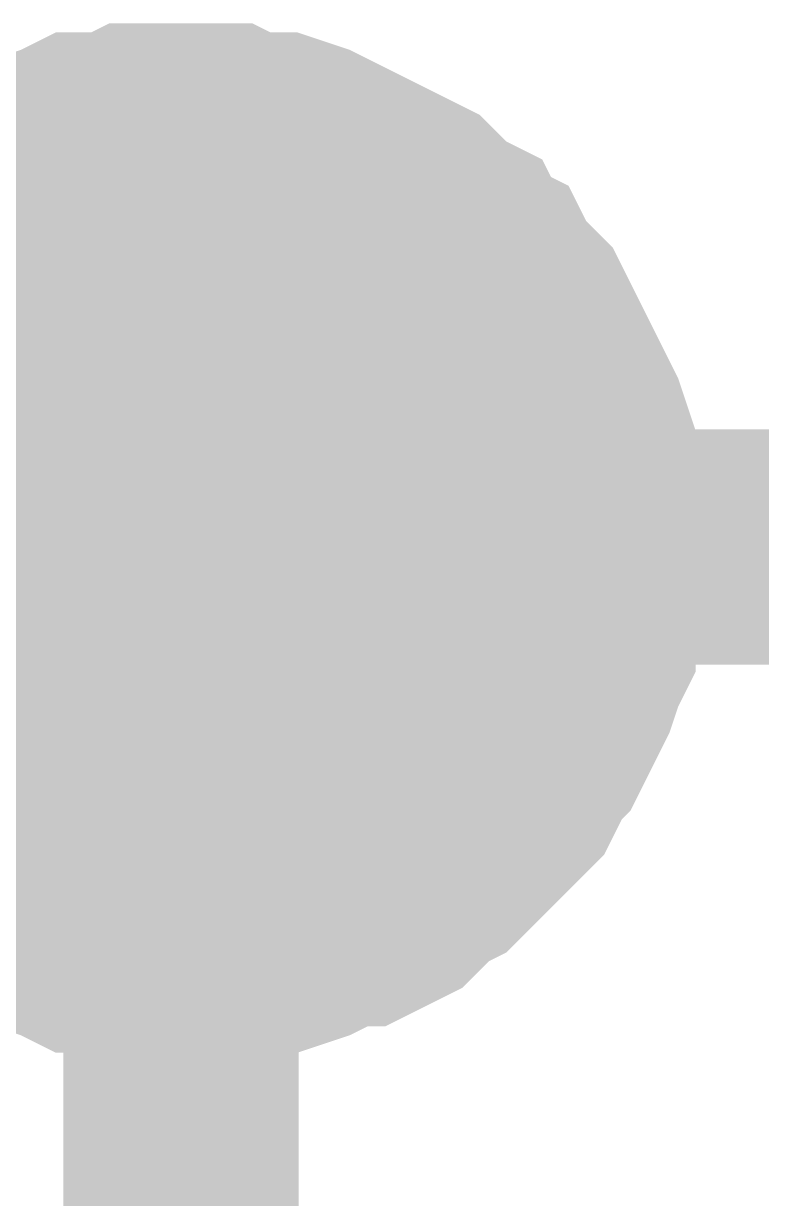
# Model space of a CAD drawing. Header units: inches. Extents: x 0 to 22.3, y 0 to 15.7.
# Drawn here: x 12.3922 to 12.4292, y 13.9665 to 14.0254 of the extents above; entities that cross this region are included whole.
import ezdxf

# ---------------------------------------------------------------- set-up
doc = ezdxf.new("R2010")
doc.units = ezdxf.units.IN
doc.header["$MEASUREMENT"] = 0
doc.layers.add('Sheet', color=255, linetype='Continuous')

msp = doc.modelspace()

# ---------------------------------------------------------------- linework, layer by layer
at = {"layer": 'Sheet'}
for points in [[(12.385942, 14.013311, 0.0118, 0.0118, 0), (12.386826, 14.014195, 0.0118, 0.0118, 0), (12.387268, 14.014637, 0.0118, 0.0118, 0), (12.388152, 14.015521, 0.0118, 0.0118, 0), (12.389036, 14.015963, 0.0118, 0.0118, 0), (12.38992, 14.016405, 0.0118, 0.0118, 0), (12.390362, 14.016847, 0.0118, 0.0118, 0), (12.391246, 14.017289, 0.0118, 0.0118, 0), (12.392131, 14.017731, 0.0118, 0.0118, 0), (12.393015, 14.018173, 0.0118, 0.0118, 0), (12.394341, 14.018615, 0.0118, 0.0118, 0), (12.395225, 14.019057, 0.0118, 0.0118, 0), (12.396109, 14.019057, 0.0118, 0.0118, 0), (12.396993, 14.019057, 0.0118, 0.0118, 0), (12.397877, 14.019499, 0.0118, 0.0118, 0), (12.399203, 14.019499, 0.0118, 0.0118, 0), (12.400087, 14.019499, 0.0118, 0.0118, 0)], [(12.385942, 14.013311, 0.0118, 0.0118, 0), (12.386826, 14.014195, 0.0118, 0.0118, 0), (12.387268, 14.014637, 0.0118, 0.0118, 0), (12.388152, 14.015521, 0.0118, 0.0118, 0), (12.389036, 14.015963, 0.0118, 0.0118, 0), (12.38992, 14.016405, 0.0118, 0.0118, 0), (12.390362, 14.016847, 0.0118, 0.0118, 0), (12.391246, 14.017289, 0.0118, 0.0118, 0), (12.392131, 14.017731, 0.0118, 0.0118, 0), (12.393015, 14.018173, 0.0118, 0.0118, 0), (12.394341, 14.018615, 0.0118, 0.0118, 0), (12.395225, 14.019057, 0.0118, 0.0118, 0), (12.396109, 14.019057, 0.0118, 0.0118, 0), (12.396993, 14.019057, 0.0118, 0.0118, 0), (12.397877, 14.019499, 0.0118, 0.0118, 0), (12.399203, 14.019499, 0.0118, 0.0118, 0), (12.400087, 14.019499, 0.0118, 0.0118, 0)], [(12.385942, 14.013311, 0.0118, 0.0118, 0), (12.386826, 14.014195, 0.0118, 0.0118, 0), (12.387268, 14.014637, 0.0118, 0.0118, 0), (12.388152, 14.015521, 0.0118, 0.0118, 0), (12.389036, 14.015963, 0.0118, 0.0118, 0), (12.38992, 14.016405, 0.0118, 0.0118, 0), (12.390362, 14.016847, 0.0118, 0.0118, 0), (12.391246, 14.017289, 0.0118, 0.0118, 0), (12.392131, 14.017731, 0.0118, 0.0118, 0), (12.393015, 14.018173, 0.0118, 0.0118, 0), (12.394341, 14.018615, 0.0118, 0.0118, 0), (12.395225, 14.019057, 0.0118, 0.0118, 0), (12.396109, 14.019057, 0.0118, 0.0118, 0), (12.396993, 14.019057, 0.0118, 0.0118, 0), (12.397877, 14.019499, 0.0118, 0.0118, 0), (12.399203, 14.019499, 0.0118, 0.0118, 0), (12.400087, 14.019499, 0.0118, 0.0118, 0)], [(12.385942, 14.013311, 0.0118, 0.0118, 0), (12.386826, 14.014195, 0.0118, 0.0118, 0), (12.387268, 14.014637, 0.0118, 0.0118, 0), (12.388152, 14.015521, 0.0118, 0.0118, 0), (12.389036, 14.015963, 0.0118, 0.0118, 0), (12.38992, 14.016405, 0.0118, 0.0118, 0), (12.390362, 14.016847, 0.0118, 0.0118, 0), (12.391246, 14.017289, 0.0118, 0.0118, 0), (12.392131, 14.017731, 0.0118, 0.0118, 0), (12.393015, 14.018173, 0.0118, 0.0118, 0), (12.394341, 14.018615, 0.0118, 0.0118, 0), (12.395225, 14.019057, 0.0118, 0.0118, 0), (12.396109, 14.019057, 0.0118, 0.0118, 0), (12.396993, 14.019057, 0.0118, 0.0118, 0), (12.397877, 14.019499, 0.0118, 0.0118, 0), (12.399203, 14.019499, 0.0118, 0.0118, 0), (12.400087, 14.019499, 0.0118, 0.0118, 0)], [(12.400087, 14.019499, 0.0118, 0.0118, 0), (12.400087, 14.019499, 0.0118, 0.0118, 0)], [(12.400087, 14.019499, 0.0118, 0.0118, 0), (12.400971, 14.019499, 0.0118, 0.0118, 0), (12.402297, 14.019499, 0.0118, 0.0118, 0), (12.403181, 14.019057, 0.0118, 0.0118, 0), (12.404066, 14.019057, 0.0118, 0.0118, 0), (12.40495, 14.019057, 0.0118, 0.0118, 0), (12.406276, 14.018615, 0.0118, 0.0118, 0), (12.40716, 14.018173, 0.0118, 0.0118, 0), (12.408044, 14.017731, 0.0118, 0.0118, 0), (12.408928, 14.017289, 0.0118, 0.0118, 0), (12.409812, 14.016847, 0.0118, 0.0118, 0), (12.410696, 14.016405, 0.0118, 0.0118, 0), (12.41158, 14.015963, 0.0118, 0.0118, 0), (12.412022, 14.015521, 0.0118, 0.0118, 0), (12.412906, 14.014637, 0.0118, 0.0118, 0), (12.41379, 14.014195, 0.0118, 0.0118, 0), (12.414232, 14.013311, 0.0118, 0.0118, 0), (12.415117, 14.012869, 0.0118, 0.0118, 0), (12.415559, 14.011985, 0.0118, 0.0118, 0), (12.416443, 14.011101, 0.0118, 0.0118, 0), (12.416885, 14.010659, 0.0118, 0.0118, 0), (12.417327, 14.009775, 0.0118, 0.0118, 0), (12.417769, 14.008891, 0.0118, 0.0118, 0), (12.418211, 14.008007, 0.0118, 0.0118, 0), (12.418653, 14.007123, 0.0118, 0.0118, 0), (12.419095, 14.006239, 0.0118, 0.0118, 0), (12.419537, 14.005355, 0.0118, 0.0118, 0), (12.419979, 14.004029, 0.0118, 0.0118, 0), (12.419979, 14.003145, 0.0118, 0.0118, 0), (12.419979, 14.002261, 0.0118, 0.0118, 0), (12.420421, 14.001377, 0.0118, 0.0118, 0), (12.420421, 14.000051, 0.0118, 0.0118, 0), (12.420421, 13.999167, 0.0118, 0.0118, 0)], [(12.400087, 14.019499, 0.0118, 0.0118, 0), (12.400087, 14.019499, 0.0118, 0.0118, 0)], [(12.400087, 14.019499, 0.0118, 0.0118, 0), (12.400971, 14.019499, 0.0118, 0.0118, 0), (12.402297, 14.019499, 0.0118, 0.0118, 0), (12.403181, 14.019057, 0.0118, 0.0118, 0), (12.404066, 14.019057, 0.0118, 0.0118, 0), (12.40495, 14.019057, 0.0118, 0.0118, 0), (12.406276, 14.018615, 0.0118, 0.0118, 0), (12.40716, 14.018173, 0.0118, 0.0118, 0), (12.408044, 14.017731, 0.0118, 0.0118, 0), (12.408928, 14.017289, 0.0118, 0.0118, 0), (12.409812, 14.016847, 0.0118, 0.0118, 0), (12.410696, 14.016405, 0.0118, 0.0118, 0), (12.41158, 14.015963, 0.0118, 0.0118, 0), (12.412022, 14.015521, 0.0118, 0.0118, 0), (12.412906, 14.014637, 0.0118, 0.0118, 0), (12.41379, 14.014195, 0.0118, 0.0118, 0), (12.414232, 14.013311, 0.0118, 0.0118, 0), (12.415117, 14.012869, 0.0118, 0.0118, 0), (12.415559, 14.011985, 0.0118, 0.0118, 0), (12.416443, 14.011101, 0.0118, 0.0118, 0), (12.416885, 14.010659, 0.0118, 0.0118, 0), (12.417327, 14.009775, 0.0118, 0.0118, 0), (12.417769, 14.008891, 0.0118, 0.0118, 0), (12.418211, 14.008007, 0.0118, 0.0118, 0), (12.418653, 14.007123, 0.0118, 0.0118, 0), (12.419095, 14.006239, 0.0118, 0.0118, 0), (12.419537, 14.005355, 0.0118, 0.0118, 0), (12.419979, 14.004029, 0.0118, 0.0118, 0), (12.419979, 14.003145, 0.0118, 0.0118, 0), (12.419979, 14.002261, 0.0118, 0.0118, 0), (12.420421, 14.001377, 0.0118, 0.0118, 0), (12.420421, 14.000051, 0.0118, 0.0118, 0), (12.420421, 13.999167, 0.0118, 0.0118, 0)], [(12.400087, 14.019499, 0.0118, 0.0118, 0), (12.400087, 14.019499, 0.0118, 0.0118, 0)], [(12.400087, 14.019499, 0.0118, 0.0118, 0), (12.400971, 14.019499, 0.0118, 0.0118, 0), (12.402297, 14.019499, 0.0118, 0.0118, 0), (12.403181, 14.019057, 0.0118, 0.0118, 0), (12.404066, 14.019057, 0.0118, 0.0118, 0), (12.40495, 14.019057, 0.0118, 0.0118, 0), (12.406276, 14.018615, 0.0118, 0.0118, 0), (12.40716, 14.018173, 0.0118, 0.0118, 0), (12.408044, 14.017731, 0.0118, 0.0118, 0), (12.408928, 14.017289, 0.0118, 0.0118, 0), (12.409812, 14.016847, 0.0118, 0.0118, 0), (12.410696, 14.016405, 0.0118, 0.0118, 0), (12.41158, 14.015963, 0.0118, 0.0118, 0), (12.412022, 14.015521, 0.0118, 0.0118, 0), (12.412906, 14.014637, 0.0118, 0.0118, 0), (12.41379, 14.014195, 0.0118, 0.0118, 0), (12.414232, 14.013311, 0.0118, 0.0118, 0), (12.415117, 14.012869, 0.0118, 0.0118, 0), (12.415559, 14.011985, 0.0118, 0.0118, 0), (12.416443, 14.011101, 0.0118, 0.0118, 0), (12.416885, 14.010659, 0.0118, 0.0118, 0), (12.417327, 14.009775, 0.0118, 0.0118, 0), (12.417769, 14.008891, 0.0118, 0.0118, 0), (12.418211, 14.008007, 0.0118, 0.0118, 0), (12.418653, 14.007123, 0.0118, 0.0118, 0), (12.419095, 14.006239, 0.0118, 0.0118, 0), (12.419537, 14.005355, 0.0118, 0.0118, 0), (12.419979, 14.004029, 0.0118, 0.0118, 0), (12.419979, 14.003145, 0.0118, 0.0118, 0), (12.419979, 14.002261, 0.0118, 0.0118, 0), (12.420421, 14.001377, 0.0118, 0.0118, 0), (12.420421, 14.000051, 0.0118, 0.0118, 0), (12.420421, 13.999167, 0.0118, 0.0118, 0)], [(12.400087, 14.019499, 0.0118, 0.0118, 0), (12.400087, 14.019499, 0.0118, 0.0118, 0)], [(12.400087, 14.019499, 0.0118, 0.0118, 0), (12.400971, 14.019499, 0.0118, 0.0118, 0), (12.402297, 14.019499, 0.0118, 0.0118, 0), (12.403181, 14.019057, 0.0118, 0.0118, 0), (12.404066, 14.019057, 0.0118, 0.0118, 0), (12.40495, 14.019057, 0.0118, 0.0118, 0), (12.406276, 14.018615, 0.0118, 0.0118, 0), (12.40716, 14.018173, 0.0118, 0.0118, 0), (12.408044, 14.017731, 0.0118, 0.0118, 0), (12.408928, 14.017289, 0.0118, 0.0118, 0), (12.409812, 14.016847, 0.0118, 0.0118, 0), (12.410696, 14.016405, 0.0118, 0.0118, 0), (12.41158, 14.015963, 0.0118, 0.0118, 0), (12.412022, 14.015521, 0.0118, 0.0118, 0), (12.412906, 14.014637, 0.0118, 0.0118, 0), (12.41379, 14.014195, 0.0118, 0.0118, 0), (12.414232, 14.013311, 0.0118, 0.0118, 0), (12.415117, 14.012869, 0.0118, 0.0118, 0), (12.415559, 14.011985, 0.0118, 0.0118, 0), (12.416443, 14.011101, 0.0118, 0.0118, 0), (12.416885, 14.010659, 0.0118, 0.0118, 0), (12.417327, 14.009775, 0.0118, 0.0118, 0), (12.417769, 14.008891, 0.0118, 0.0118, 0), (12.418211, 14.008007, 0.0118, 0.0118, 0), (12.418653, 14.007123, 0.0118, 0.0118, 0), (12.419095, 14.006239, 0.0118, 0.0118, 0), (12.419537, 14.005355, 0.0118, 0.0118, 0), (12.419979, 14.004029, 0.0118, 0.0118, 0), (12.419979, 14.003145, 0.0118, 0.0118, 0), (12.419979, 14.002261, 0.0118, 0.0118, 0), (12.420421, 14.001377, 0.0118, 0.0118, 0), (12.420421, 14.000051, 0.0118, 0.0118, 0), (12.420421, 13.999167, 0.0118, 0.0118, 0)], [(12.38992, 14.016405, 0.0039, 0.0039, 0), (12.390362, 14.016847, 0.0039, 0.0039, 0), (12.391246, 14.017289, 0.0039, 0.0039, 0), (12.392131, 14.017731, 0.0039, 0.0039, 0), (12.393015, 14.018173, 0.0039, 0.0039, 0), (12.394341, 14.018615, 0.0039, 0.0039, 0), (12.395225, 14.019057, 0.0039, 0.0039, 0), (12.396109, 14.019057, 0.0039, 0.0039, 0), (12.396993, 14.019057, 0.0039, 0.0039, 0), (12.397877, 14.019499, 0.0039, 0.0039, 0), (12.399203, 14.019499, 0.0039, 0.0039, 0), (12.400087, 14.019499, 0.0039, 0.0039, 0)], [(12.38992, 14.016405, 0.0039, 0.0039, 0), (12.390362, 14.016847, 0.0039, 0.0039, 0), (12.391246, 14.017289, 0.0039, 0.0039, 0), (12.392131, 14.017731, 0.0039, 0.0039, 0), (12.393015, 14.018173, 0.0039, 0.0039, 0), (12.394341, 14.018615, 0.0039, 0.0039, 0), (12.395225, 14.019057, 0.0039, 0.0039, 0), (12.396109, 14.019057, 0.0039, 0.0039, 0), (12.396993, 14.019057, 0.0039, 0.0039, 0), (12.397877, 14.019499, 0.0039, 0.0039, 0), (12.399203, 14.019499, 0.0039, 0.0039, 0), (12.400087, 14.019499, 0.0039, 0.0039, 0)], [(12.38992, 14.016405, 0.0039, 0.0039, 0), (12.390362, 14.016847, 0.0039, 0.0039, 0), (12.391246, 14.017289, 0.0039, 0.0039, 0), (12.392131, 14.017731, 0.0039, 0.0039, 0), (12.393015, 14.018173, 0.0039, 0.0039, 0), (12.394341, 14.018615, 0.0039, 0.0039, 0), (12.395225, 14.019057, 0.0039, 0.0039, 0), (12.396109, 14.019057, 0.0039, 0.0039, 0), (12.396993, 14.019057, 0.0039, 0.0039, 0), (12.397877, 14.019499, 0.0039, 0.0039, 0), (12.399203, 14.019499, 0.0039, 0.0039, 0), (12.400087, 14.019499, 0.0039, 0.0039, 0)], [(12.38992, 14.016405, 0.0039, 0.0039, 0), (12.390362, 14.016847, 0.0039, 0.0039, 0), (12.391246, 14.017289, 0.0039, 0.0039, 0), (12.392131, 14.017731, 0.0039, 0.0039, 0), (12.393015, 14.018173, 0.0039, 0.0039, 0), (12.394341, 14.018615, 0.0039, 0.0039, 0), (12.395225, 14.019057, 0.0039, 0.0039, 0), (12.396109, 14.019057, 0.0039, 0.0039, 0), (12.396993, 14.019057, 0.0039, 0.0039, 0), (12.397877, 14.019499, 0.0039, 0.0039, 0), (12.399203, 14.019499, 0.0039, 0.0039, 0), (12.400087, 14.019499, 0.0039, 0.0039, 0)], [(12.400087, 14.019499, 0.0039, 0.0039, 0), (12.400087, 14.019499, 0.0039, 0.0039, 0)], [(12.400087, 14.019499, 0.0039, 0.0039, 0), (12.400971, 14.019499, 0.0039, 0.0039, 0), (12.402297, 14.019499, 0.0039, 0.0039, 0), (12.403181, 14.019057, 0.0039, 0.0039, 0), (12.404066, 14.019057, 0.0039, 0.0039, 0), (12.40495, 14.019057, 0.0039, 0.0039, 0), (12.406276, 14.018615, 0.0039, 0.0039, 0), (12.40716, 14.018173, 0.0039, 0.0039, 0), (12.408044, 14.017731, 0.0039, 0.0039, 0), (12.408928, 14.017289, 0.0039, 0.0039, 0), (12.409812, 14.016847, 0.0039, 0.0039, 0), (12.410696, 14.016405, 0.0039, 0.0039, 0), (12.41158, 14.015963, 0.0039, 0.0039, 0), (12.412022, 14.015521, 0.0039, 0.0039, 0), (12.412906, 14.014637, 0.0039, 0.0039, 0), (12.41379, 14.014195, 0.0039, 0.0039, 0), (12.414232, 14.013311, 0.0039, 0.0039, 0), (12.415117, 14.012869, 0.0039, 0.0039, 0), (12.415559, 14.011985, 0.0039, 0.0039, 0), (12.416443, 14.011101, 0.0039, 0.0039, 0), (12.416885, 14.010659, 0.0039, 0.0039, 0), (12.417327, 14.009775, 0.0039, 0.0039, 0), (12.417769, 14.008891, 0.0039, 0.0039, 0), (12.418211, 14.008007, 0.0039, 0.0039, 0), (12.418653, 14.007123, 0.0039, 0.0039, 0), (12.419095, 14.006239, 0.0039, 0.0039, 0), (12.419537, 14.005355, 0.0039, 0.0039, 0), (12.419979, 14.004029, 0.0039, 0.0039, 0), (12.419979, 14.003145, 0.0039, 0.0039, 0), (12.419979, 14.002261, 0.0039, 0.0039, 0), (12.420421, 14.001377, 0.0039, 0.0039, 0), (12.420421, 14.000051, 0.0039, 0.0039, 0), (12.420421, 13.999167, 0.0039, 0.0039, 0)], [(12.400087, 14.019499, 0.0039, 0.0039, 0), (12.400087, 14.019499, 0.0039, 0.0039, 0)], [(12.400087, 14.019499, 0.0039, 0.0039, 0), (12.400971, 14.019499, 0.0039, 0.0039, 0), (12.402297, 14.019499, 0.0039, 0.0039, 0), (12.403181, 14.019057, 0.0039, 0.0039, 0), (12.404066, 14.019057, 0.0039, 0.0039, 0), (12.40495, 14.019057, 0.0039, 0.0039, 0), (12.406276, 14.018615, 0.0039, 0.0039, 0), (12.40716, 14.018173, 0.0039, 0.0039, 0), (12.408044, 14.017731, 0.0039, 0.0039, 0), (12.408928, 14.017289, 0.0039, 0.0039, 0), (12.409812, 14.016847, 0.0039, 0.0039, 0), (12.410696, 14.016405, 0.0039, 0.0039, 0), (12.41158, 14.015963, 0.0039, 0.0039, 0), (12.412022, 14.015521, 0.0039, 0.0039, 0), (12.412906, 14.014637, 0.0039, 0.0039, 0), (12.41379, 14.014195, 0.0039, 0.0039, 0), (12.414232, 14.013311, 0.0039, 0.0039, 0), (12.415117, 14.012869, 0.0039, 0.0039, 0), (12.415559, 14.011985, 0.0039, 0.0039, 0), (12.416443, 14.011101, 0.0039, 0.0039, 0), (12.416885, 14.010659, 0.0039, 0.0039, 0), (12.417327, 14.009775, 0.0039, 0.0039, 0), (12.417769, 14.008891, 0.0039, 0.0039, 0), (12.418211, 14.008007, 0.0039, 0.0039, 0), (12.418653, 14.007123, 0.0039, 0.0039, 0), (12.419095, 14.006239, 0.0039, 0.0039, 0), (12.419537, 14.005355, 0.0039, 0.0039, 0), (12.419979, 14.004029, 0.0039, 0.0039, 0), (12.419979, 14.003145, 0.0039, 0.0039, 0), (12.419979, 14.002261, 0.0039, 0.0039, 0), (12.420421, 14.001377, 0.0039, 0.0039, 0), (12.420421, 14.000051, 0.0039, 0.0039, 0), (12.420421, 13.999167, 0.0039, 0.0039, 0)], [(12.400087, 14.019499, 0.0039, 0.0039, 0), (12.400087, 14.019499, 0.0039, 0.0039, 0)], [(12.400087, 14.019499, 0.0039, 0.0039, 0), (12.400971, 14.019499, 0.0039, 0.0039, 0), (12.402297, 14.019499, 0.0039, 0.0039, 0), (12.403181, 14.019057, 0.0039, 0.0039, 0), (12.404066, 14.019057, 0.0039, 0.0039, 0), (12.40495, 14.019057, 0.0039, 0.0039, 0), (12.406276, 14.018615, 0.0039, 0.0039, 0), (12.40716, 14.018173, 0.0039, 0.0039, 0), (12.408044, 14.017731, 0.0039, 0.0039, 0), (12.408928, 14.017289, 0.0039, 0.0039, 0), (12.409812, 14.016847, 0.0039, 0.0039, 0), (12.410696, 14.016405, 0.0039, 0.0039, 0), (12.41158, 14.015963, 0.0039, 0.0039, 0), (12.412022, 14.015521, 0.0039, 0.0039, 0), (12.412906, 14.014637, 0.0039, 0.0039, 0), (12.41379, 14.014195, 0.0039, 0.0039, 0), (12.414232, 14.013311, 0.0039, 0.0039, 0), (12.415117, 14.012869, 0.0039, 0.0039, 0), (12.415559, 14.011985, 0.0039, 0.0039, 0), (12.416443, 14.011101, 0.0039, 0.0039, 0), (12.416885, 14.010659, 0.0039, 0.0039, 0), (12.417327, 14.009775, 0.0039, 0.0039, 0), (12.417769, 14.008891, 0.0039, 0.0039, 0), (12.418211, 14.008007, 0.0039, 0.0039, 0), (12.418653, 14.007123, 0.0039, 0.0039, 0), (12.419095, 14.006239, 0.0039, 0.0039, 0), (12.419537, 14.005355, 0.0039, 0.0039, 0), (12.419979, 14.004029, 0.0039, 0.0039, 0), (12.419979, 14.003145, 0.0039, 0.0039, 0), (12.419979, 14.002261, 0.0039, 0.0039, 0), (12.420421, 14.001377, 0.0039, 0.0039, 0), (12.420421, 14.000051, 0.0039, 0.0039, 0), (12.420421, 13.999167, 0.0039, 0.0039, 0)], [(12.400087, 14.019499, 0.0039, 0.0039, 0), (12.400087, 14.019499, 0.0039, 0.0039, 0)], [(12.400087, 14.019499, 0.0039, 0.0039, 0), (12.400971, 14.019499, 0.0039, 0.0039, 0), (12.402297, 14.019499, 0.0039, 0.0039, 0), (12.403181, 14.019057, 0.0039, 0.0039, 0), (12.404066, 14.019057, 0.0039, 0.0039, 0), (12.40495, 14.019057, 0.0039, 0.0039, 0), (12.406276, 14.018615, 0.0039, 0.0039, 0), (12.40716, 14.018173, 0.0039, 0.0039, 0), (12.408044, 14.017731, 0.0039, 0.0039, 0), (12.408928, 14.017289, 0.0039, 0.0039, 0), (12.409812, 14.016847, 0.0039, 0.0039, 0), (12.410696, 14.016405, 0.0039, 0.0039, 0), (12.41158, 14.015963, 0.0039, 0.0039, 0), (12.412022, 14.015521, 0.0039, 0.0039, 0), (12.412906, 14.014637, 0.0039, 0.0039, 0), (12.41379, 14.014195, 0.0039, 0.0039, 0), (12.414232, 14.013311, 0.0039, 0.0039, 0), (12.415117, 14.012869, 0.0039, 0.0039, 0), (12.415559, 14.011985, 0.0039, 0.0039, 0), (12.416443, 14.011101, 0.0039, 0.0039, 0), (12.416885, 14.010659, 0.0039, 0.0039, 0), (12.417327, 14.009775, 0.0039, 0.0039, 0), (12.417769, 14.008891, 0.0039, 0.0039, 0), (12.418211, 14.008007, 0.0039, 0.0039, 0), (12.418653, 14.007123, 0.0039, 0.0039, 0), (12.419095, 14.006239, 0.0039, 0.0039, 0), (12.419537, 14.005355, 0.0039, 0.0039, 0), (12.419979, 14.004029, 0.0039, 0.0039, 0), (12.419979, 14.003145, 0.0039, 0.0039, 0), (12.419979, 14.002261, 0.0039, 0.0039, 0), (12.420421, 14.001377, 0.0039, 0.0039, 0), (12.420421, 14.000051, 0.0039, 0.0039, 0), (12.420421, 13.999167, 0.0039, 0.0039, 0)], [(12.300186, 13.999167, 0.0118, 0.0118, 0), (12.400087, 13.999167, 0.0118, 0.0118, 0), (12.900034, 13.999167, 0.0118, 0.0118, 0), (13.900369, 13.999167, 0.0118, 0.0118, 0)], [(12.400087, 13.899274, 0.0118, 0.0118, 0), (12.400087, 13.999167, 0.0118, 0.0118, 0)], [(12.420421, 13.999167, 0.0118, 0.0118, 0), (12.420421, 13.998283, 0.0118, 0.0118, 0), (12.420421, 13.996957, 0.0118, 0.0118, 0), (12.419979, 13.996073, 0.0118, 0.0118, 0), (12.419979, 13.995189, 0.0118, 0.0118, 0), (12.419979, 13.994305, 0.0118, 0.0118, 0), (12.419537, 13.993421, 0.0118, 0.0118, 0), (12.419095, 13.992095, 0.0118, 0.0118, 0), (12.418653, 13.991211, 0.0118, 0.0118, 0), (12.418211, 13.990327, 0.0118, 0.0118, 0), (12.417769, 13.989443, 0.0118, 0.0118, 0), (12.417327, 13.989001, 0.0118, 0.0118, 0), (12.416885, 13.988117, 0.0118, 0.0118, 0), (12.416443, 13.987233, 0.0118, 0.0118, 0), (12.415559, 13.986349, 0.0118, 0.0118, 0), (12.415117, 13.985907, 0.0118, 0.0118, 0), (12.414232, 13.985023, 0.0118, 0.0118, 0), (12.41379, 13.984581, 0.0118, 0.0118, 0), (12.412906, 13.983697, 0.0118, 0.0118, 0), (12.412022, 13.983255, 0.0118, 0.0118, 0), (12.41158, 13.982812, 0.0118, 0.0118, 0), (12.410696, 13.981928, 0.0118, 0.0118, 0), (12.409812, 13.981486, 0.0118, 0.0118, 0), (12.408928, 13.981044, 0.0118, 0.0118, 0), (12.408044, 13.981044, 0.0118, 0.0118, 0), (12.40716, 13.980602, 0.0118, 0.0118, 0), (12.406276, 13.98016, 0.0118, 0.0118, 0), (12.40495, 13.979718, 0.0118, 0.0118, 0), (12.404066, 13.979718, 0.0118, 0.0118, 0), (12.403181, 13.979718, 0.0118, 0.0118, 0), (12.402297, 13.979276, 0.0118, 0.0118, 0), (12.400971, 13.979276, 0.0118, 0.0118, 0), (12.400087, 13.979276, 0.0118, 0.0118, 0)], [(12.420421, 13.999167, 0.0118, 0.0118, 0), (12.420421, 13.998283, 0.0118, 0.0118, 0), (12.420421, 13.996957, 0.0118, 0.0118, 0), (12.419979, 13.996073, 0.0118, 0.0118, 0), (12.419979, 13.995189, 0.0118, 0.0118, 0), (12.419979, 13.994305, 0.0118, 0.0118, 0), (12.419537, 13.993421, 0.0118, 0.0118, 0), (12.419095, 13.992095, 0.0118, 0.0118, 0), (12.418653, 13.991211, 0.0118, 0.0118, 0), (12.418211, 13.990327, 0.0118, 0.0118, 0), (12.417769, 13.989443, 0.0118, 0.0118, 0), (12.417327, 13.989001, 0.0118, 0.0118, 0), (12.416885, 13.988117, 0.0118, 0.0118, 0), (12.416443, 13.987233, 0.0118, 0.0118, 0), (12.415559, 13.986349, 0.0118, 0.0118, 0), (12.415117, 13.985907, 0.0118, 0.0118, 0), (12.414232, 13.985023, 0.0118, 0.0118, 0), (12.41379, 13.984581, 0.0118, 0.0118, 0), (12.412906, 13.983697, 0.0118, 0.0118, 0), (12.412022, 13.983255, 0.0118, 0.0118, 0), (12.41158, 13.982812, 0.0118, 0.0118, 0), (12.410696, 13.981928, 0.0118, 0.0118, 0), (12.409812, 13.981486, 0.0118, 0.0118, 0), (12.408928, 13.981044, 0.0118, 0.0118, 0), (12.408044, 13.981044, 0.0118, 0.0118, 0), (12.40716, 13.980602, 0.0118, 0.0118, 0), (12.406276, 13.98016, 0.0118, 0.0118, 0), (12.40495, 13.979718, 0.0118, 0.0118, 0), (12.404066, 13.979718, 0.0118, 0.0118, 0), (12.403181, 13.979718, 0.0118, 0.0118, 0), (12.402297, 13.979276, 0.0118, 0.0118, 0), (12.400971, 13.979276, 0.0118, 0.0118, 0), (12.400087, 13.979276, 0.0118, 0.0118, 0)], [(12.420421, 13.999167, 0.0118, 0.0118, 0), (12.420421, 13.998283, 0.0118, 0.0118, 0), (12.420421, 13.996957, 0.0118, 0.0118, 0), (12.419979, 13.996073, 0.0118, 0.0118, 0), (12.419979, 13.995189, 0.0118, 0.0118, 0), (12.419979, 13.994305, 0.0118, 0.0118, 0), (12.419537, 13.993421, 0.0118, 0.0118, 0), (12.419095, 13.992095, 0.0118, 0.0118, 0), (12.418653, 13.991211, 0.0118, 0.0118, 0), (12.418211, 13.990327, 0.0118, 0.0118, 0), (12.417769, 13.989443, 0.0118, 0.0118, 0), (12.417327, 13.989001, 0.0118, 0.0118, 0), (12.416885, 13.988117, 0.0118, 0.0118, 0), (12.416443, 13.987233, 0.0118, 0.0118, 0), (12.415559, 13.986349, 0.0118, 0.0118, 0), (12.415117, 13.985907, 0.0118, 0.0118, 0), (12.414232, 13.985023, 0.0118, 0.0118, 0), (12.41379, 13.984581, 0.0118, 0.0118, 0), (12.412906, 13.983697, 0.0118, 0.0118, 0), (12.412022, 13.983255, 0.0118, 0.0118, 0), (12.41158, 13.982812, 0.0118, 0.0118, 0), (12.410696, 13.981928, 0.0118, 0.0118, 0), (12.409812, 13.981486, 0.0118, 0.0118, 0), (12.408928, 13.981044, 0.0118, 0.0118, 0), (12.408044, 13.981044, 0.0118, 0.0118, 0), (12.40716, 13.980602, 0.0118, 0.0118, 0), (12.406276, 13.98016, 0.0118, 0.0118, 0), (12.40495, 13.979718, 0.0118, 0.0118, 0), (12.404066, 13.979718, 0.0118, 0.0118, 0), (12.403181, 13.979718, 0.0118, 0.0118, 0), (12.402297, 13.979276, 0.0118, 0.0118, 0), (12.400971, 13.979276, 0.0118, 0.0118, 0), (12.400087, 13.979276, 0.0118, 0.0118, 0)], [(12.420421, 13.999167, 0.0118, 0.0118, 0), (12.420421, 13.998283, 0.0118, 0.0118, 0), (12.420421, 13.996957, 0.0118, 0.0118, 0), (12.419979, 13.996073, 0.0118, 0.0118, 0), (12.419979, 13.995189, 0.0118, 0.0118, 0), (12.419979, 13.994305, 0.0118, 0.0118, 0), (12.419537, 13.993421, 0.0118, 0.0118, 0), (12.419095, 13.992095, 0.0118, 0.0118, 0), (12.418653, 13.991211, 0.0118, 0.0118, 0), (12.418211, 13.990327, 0.0118, 0.0118, 0), (12.417769, 13.989443, 0.0118, 0.0118, 0), (12.417327, 13.989001, 0.0118, 0.0118, 0), (12.416885, 13.988117, 0.0118, 0.0118, 0), (12.416443, 13.987233, 0.0118, 0.0118, 0), (12.415559, 13.986349, 0.0118, 0.0118, 0), (12.415117, 13.985907, 0.0118, 0.0118, 0), (12.414232, 13.985023, 0.0118, 0.0118, 0), (12.41379, 13.984581, 0.0118, 0.0118, 0), (12.412906, 13.983697, 0.0118, 0.0118, 0), (12.412022, 13.983255, 0.0118, 0.0118, 0), (12.41158, 13.982812, 0.0118, 0.0118, 0), (12.410696, 13.981928, 0.0118, 0.0118, 0), (12.409812, 13.981486, 0.0118, 0.0118, 0), (12.408928, 13.981044, 0.0118, 0.0118, 0), (12.408044, 13.981044, 0.0118, 0.0118, 0), (12.40716, 13.980602, 0.0118, 0.0118, 0), (12.406276, 13.98016, 0.0118, 0.0118, 0), (12.40495, 13.979718, 0.0118, 0.0118, 0), (12.404066, 13.979718, 0.0118, 0.0118, 0), (12.403181, 13.979718, 0.0118, 0.0118, 0), (12.402297, 13.979276, 0.0118, 0.0118, 0), (12.400971, 13.979276, 0.0118, 0.0118, 0), (12.400087, 13.979276, 0.0118, 0.0118, 0)], [(12.420421, 13.999167, 0.0118, 0.0118, 0), (12.420421, 13.999167, 0.0118, 0.0118, 0), (12.420421, 13.999167, 0.0118, 0.0118, 0), (12.420421, 13.999167, 0.0118, 0.0118, 0), (12.420421, 13.999167, 0.0118, 0.0118, 0), (12.420421, 13.999167, 0.0118, 0.0118, 0), (12.420421, 13.999167, 0.0118, 0.0118, 0), (12.420421, 13.999167, 0.0118, 0.0118, 0), (12.420421, 13.999167, 0.0118, 0.0118, 0), (12.420421, 13.999167, 0.0118, 0.0118, 0), (12.420421, 13.999167, 0.0118, 0.0118, 0), (12.420421, 13.999167, 0.0118, 0.0118, 0), (12.420421, 13.999167, 0.0118, 0.0118, 0), (12.420421, 13.999167, 0.0118, 0.0118, 0), (12.420421, 13.999167, 0.0118, 0.0118, 0), (12.420421, 13.999167, 0.0118, 0.0118, 0), (12.420421, 13.999167, 0.0118, 0.0118, 0), (12.420421, 13.999167, 0.0118, 0.0118, 0), (12.420421, 13.999167, 0.0118, 0.0118, 0), (12.420421, 13.999167, 0.0118, 0.0118, 0), (12.420421, 13.999167, 0.0118, 0.0118, 0), (12.420421, 13.999167, 0.0118, 0.0118, 0), (12.420421, 13.999167, 0.0118, 0.0118, 0), (12.420421, 13.999167, 0.0118, 0.0118, 0), (12.420421, 13.999167, 0.0118, 0.0118, 0), (12.420421, 13.999167, 0.0118, 0.0118, 0), (12.420421, 13.999167, 0.0118, 0.0118, 0), (12.420421, 13.999167, 0.0118, 0.0118, 0), (12.420421, 13.999167, 0.0118, 0.0118, 0), (12.420421, 13.999167, 0.0118, 0.0118, 0), (12.420421, 13.999167, 0.0118, 0.0118, 0), (12.420421, 13.999167, 0.0118, 0.0118, 0), (12.420421, 13.999167, 0.0118, 0.0118, 0)], [(12.420421, 13.999167, 0.0118, 0.0118, 0), (12.420421, 13.999167, 0.0118, 0.0118, 0)], [(12.420421, 13.999167, 0.0118, 0.0118, 0), (12.420421, 13.999167, 0.0118, 0.0118, 0), (12.420421, 13.999167, 0.0118, 0.0118, 0), (12.420421, 13.999167, 0.0118, 0.0118, 0), (12.420421, 13.999167, 0.0118, 0.0118, 0), (12.420421, 13.999167, 0.0118, 0.0118, 0), (12.420421, 13.999167, 0.0118, 0.0118, 0), (12.420421, 13.999167, 0.0118, 0.0118, 0), (12.420421, 13.999167, 0.0118, 0.0118, 0), (12.420421, 13.999167, 0.0118, 0.0118, 0), (12.420421, 13.999167, 0.0118, 0.0118, 0), (12.420421, 13.999167, 0.0118, 0.0118, 0), (12.420421, 13.999167, 0.0118, 0.0118, 0), (12.420421, 13.999167, 0.0118, 0.0118, 0), (12.420421, 13.999167, 0.0118, 0.0118, 0), (12.420421, 13.999167, 0.0118, 0.0118, 0), (12.420421, 13.999167, 0.0118, 0.0118, 0), (12.420421, 13.999167, 0.0118, 0.0118, 0), (12.420421, 13.999167, 0.0118, 0.0118, 0), (12.420421, 13.999167, 0.0118, 0.0118, 0), (12.420421, 13.999167, 0.0118, 0.0118, 0), (12.420421, 13.999167, 0.0118, 0.0118, 0), (12.420421, 13.999167, 0.0118, 0.0118, 0), (12.420421, 13.999167, 0.0118, 0.0118, 0), (12.420421, 13.999167, 0.0118, 0.0118, 0), (12.420421, 13.999167, 0.0118, 0.0118, 0), (12.420421, 13.999167, 0.0118, 0.0118, 0), (12.420421, 13.999167, 0.0118, 0.0118, 0), (12.420421, 13.999167, 0.0118, 0.0118, 0), (12.420421, 13.999167, 0.0118, 0.0118, 0), (12.420421, 13.999167, 0.0118, 0.0118, 0), (12.420421, 13.999167, 0.0118, 0.0118, 0), (12.420421, 13.999167, 0.0118, 0.0118, 0)], [(12.420421, 13.999167, 0.0118, 0.0118, 0), (12.420421, 13.999167, 0.0118, 0.0118, 0)], [(12.420421, 13.999167, 0.0118, 0.0118, 0), (12.420421, 13.999167, 0.0118, 0.0118, 0), (12.420421, 13.999167, 0.0118, 0.0118, 0), (12.420421, 13.999167, 0.0118, 0.0118, 0), (12.420421, 13.999167, 0.0118, 0.0118, 0), (12.420421, 13.999167, 0.0118, 0.0118, 0), (12.420421, 13.999167, 0.0118, 0.0118, 0), (12.420421, 13.999167, 0.0118, 0.0118, 0), (12.420421, 13.999167, 0.0118, 0.0118, 0), (12.420421, 13.999167, 0.0118, 0.0118, 0), (12.420421, 13.999167, 0.0118, 0.0118, 0), (12.420421, 13.999167, 0.0118, 0.0118, 0), (12.420421, 13.999167, 0.0118, 0.0118, 0), (12.420421, 13.999167, 0.0118, 0.0118, 0), (12.420421, 13.999167, 0.0118, 0.0118, 0), (12.420421, 13.999167, 0.0118, 0.0118, 0), (12.420421, 13.999167, 0.0118, 0.0118, 0), (12.420421, 13.999167, 0.0118, 0.0118, 0), (12.420421, 13.999167, 0.0118, 0.0118, 0), (12.420421, 13.999167, 0.0118, 0.0118, 0), (12.420421, 13.999167, 0.0118, 0.0118, 0), (12.420421, 13.999167, 0.0118, 0.0118, 0), (12.420421, 13.999167, 0.0118, 0.0118, 0), (12.420421, 13.999167, 0.0118, 0.0118, 0), (12.420421, 13.999167, 0.0118, 0.0118, 0), (12.420421, 13.999167, 0.0118, 0.0118, 0), (12.420421, 13.999167, 0.0118, 0.0118, 0), (12.420421, 13.999167, 0.0118, 0.0118, 0), (12.420421, 13.999167, 0.0118, 0.0118, 0), (12.420421, 13.999167, 0.0118, 0.0118, 0), (12.420421, 13.999167, 0.0118, 0.0118, 0), (12.420421, 13.999167, 0.0118, 0.0118, 0), (12.420421, 13.999167, 0.0118, 0.0118, 0)], [(12.420421, 13.999167, 0.0118, 0.0118, 0), (12.420421, 13.999167, 0.0118, 0.0118, 0)], [(12.420421, 13.999167, 0.0118, 0.0118, 0), (12.420421, 13.999167, 0.0118, 0.0118, 0), (12.420421, 13.999167, 0.0118, 0.0118, 0), (12.420421, 13.999167, 0.0118, 0.0118, 0), (12.420421, 13.999167, 0.0118, 0.0118, 0), (12.420421, 13.999167, 0.0118, 0.0118, 0), (12.420421, 13.999167, 0.0118, 0.0118, 0), (12.420421, 13.999167, 0.0118, 0.0118, 0), (12.420421, 13.999167, 0.0118, 0.0118, 0), (12.420421, 13.999167, 0.0118, 0.0118, 0), (12.420421, 13.999167, 0.0118, 0.0118, 0), (12.420421, 13.999167, 0.0118, 0.0118, 0), (12.420421, 13.999167, 0.0118, 0.0118, 0), (12.420421, 13.999167, 0.0118, 0.0118, 0), (12.420421, 13.999167, 0.0118, 0.0118, 0), (12.420421, 13.999167, 0.0118, 0.0118, 0), (12.420421, 13.999167, 0.0118, 0.0118, 0), (12.420421, 13.999167, 0.0118, 0.0118, 0), (12.420421, 13.999167, 0.0118, 0.0118, 0), (12.420421, 13.999167, 0.0118, 0.0118, 0), (12.420421, 13.999167, 0.0118, 0.0118, 0), (12.420421, 13.999167, 0.0118, 0.0118, 0), (12.420421, 13.999167, 0.0118, 0.0118, 0), (12.420421, 13.999167, 0.0118, 0.0118, 0), (12.420421, 13.999167, 0.0118, 0.0118, 0), (12.420421, 13.999167, 0.0118, 0.0118, 0), (12.420421, 13.999167, 0.0118, 0.0118, 0), (12.420421, 13.999167, 0.0118, 0.0118, 0), (12.420421, 13.999167, 0.0118, 0.0118, 0), (12.420421, 13.999167, 0.0118, 0.0118, 0), (12.420421, 13.999167, 0.0118, 0.0118, 0), (12.420421, 13.999167, 0.0118, 0.0118, 0), (12.420421, 13.999167, 0.0118, 0.0118, 0)], [(12.420421, 13.999167, 0.0118, 0.0118, 0), (12.420421, 13.999167, 0.0118, 0.0118, 0)], [(12.420421, 13.999167, 0.0039, 0.0039, 0), (12.420421, 13.998283, 0.0039, 0.0039, 0), (12.420421, 13.996957, 0.0039, 0.0039, 0), (12.419979, 13.996073, 0.0039, 0.0039, 0), (12.419979, 13.995189, 0.0039, 0.0039, 0), (12.419979, 13.994305, 0.0039, 0.0039, 0), (12.419537, 13.993421, 0.0039, 0.0039, 0), (12.419095, 13.992095, 0.0039, 0.0039, 0), (12.418653, 13.991211, 0.0039, 0.0039, 0), (12.418211, 13.990327, 0.0039, 0.0039, 0), (12.417769, 13.989443, 0.0039, 0.0039, 0), (12.417327, 13.989001, 0.0039, 0.0039, 0), (12.416885, 13.988117, 0.0039, 0.0039, 0), (12.416443, 13.987233, 0.0039, 0.0039, 0), (12.415559, 13.986349, 0.0039, 0.0039, 0), (12.415117, 13.985907, 0.0039, 0.0039, 0), (12.414232, 13.985023, 0.0039, 0.0039, 0), (12.41379, 13.984581, 0.0039, 0.0039, 0), (12.412906, 13.983697, 0.0039, 0.0039, 0), (12.412022, 13.983255, 0.0039, 0.0039, 0), (12.41158, 13.982812, 0.0039, 0.0039, 0), (12.410696, 13.981928, 0.0039, 0.0039, 0), (12.409812, 13.981486, 0.0039, 0.0039, 0), (12.408928, 13.981044, 0.0039, 0.0039, 0), (12.408044, 13.981044, 0.0039, 0.0039, 0), (12.40716, 13.980602, 0.0039, 0.0039, 0), (12.406276, 13.98016, 0.0039, 0.0039, 0), (12.40495, 13.979718, 0.0039, 0.0039, 0), (12.404066, 13.979718, 0.0039, 0.0039, 0), (12.403181, 13.979718, 0.0039, 0.0039, 0), (12.402297, 13.979276, 0.0039, 0.0039, 0), (12.400971, 13.979276, 0.0039, 0.0039, 0), (12.400087, 13.979276, 0.0039, 0.0039, 0)], [(12.420421, 13.999167, 0.0039, 0.0039, 0), (12.420421, 13.998283, 0.0039, 0.0039, 0), (12.420421, 13.996957, 0.0039, 0.0039, 0), (12.419979, 13.996073, 0.0039, 0.0039, 0), (12.419979, 13.995189, 0.0039, 0.0039, 0), (12.419979, 13.994305, 0.0039, 0.0039, 0), (12.419537, 13.993421, 0.0039, 0.0039, 0), (12.419095, 13.992095, 0.0039, 0.0039, 0), (12.418653, 13.991211, 0.0039, 0.0039, 0), (12.418211, 13.990327, 0.0039, 0.0039, 0), (12.417769, 13.989443, 0.0039, 0.0039, 0), (12.417327, 13.989001, 0.0039, 0.0039, 0), (12.416885, 13.988117, 0.0039, 0.0039, 0), (12.416443, 13.987233, 0.0039, 0.0039, 0), (12.415559, 13.986349, 0.0039, 0.0039, 0), (12.415117, 13.985907, 0.0039, 0.0039, 0), (12.414232, 13.985023, 0.0039, 0.0039, 0), (12.41379, 13.984581, 0.0039, 0.0039, 0), (12.412906, 13.983697, 0.0039, 0.0039, 0), (12.412022, 13.983255, 0.0039, 0.0039, 0), (12.41158, 13.982812, 0.0039, 0.0039, 0), (12.410696, 13.981928, 0.0039, 0.0039, 0), (12.409812, 13.981486, 0.0039, 0.0039, 0), (12.408928, 13.981044, 0.0039, 0.0039, 0), (12.408044, 13.981044, 0.0039, 0.0039, 0), (12.40716, 13.980602, 0.0039, 0.0039, 0), (12.406276, 13.98016, 0.0039, 0.0039, 0), (12.40495, 13.979718, 0.0039, 0.0039, 0), (12.404066, 13.979718, 0.0039, 0.0039, 0), (12.403181, 13.979718, 0.0039, 0.0039, 0), (12.402297, 13.979276, 0.0039, 0.0039, 0), (12.400971, 13.979276, 0.0039, 0.0039, 0), (12.400087, 13.979276, 0.0039, 0.0039, 0)], [(12.420421, 13.999167, 0.0039, 0.0039, 0), (12.420421, 13.998283, 0.0039, 0.0039, 0), (12.420421, 13.996957, 0.0039, 0.0039, 0), (12.419979, 13.996073, 0.0039, 0.0039, 0), (12.419979, 13.995189, 0.0039, 0.0039, 0), (12.419979, 13.994305, 0.0039, 0.0039, 0), (12.419537, 13.993421, 0.0039, 0.0039, 0), (12.419095, 13.992095, 0.0039, 0.0039, 0), (12.418653, 13.991211, 0.0039, 0.0039, 0), (12.418211, 13.990327, 0.0039, 0.0039, 0), (12.417769, 13.989443, 0.0039, 0.0039, 0), (12.417327, 13.989001, 0.0039, 0.0039, 0), (12.416885, 13.988117, 0.0039, 0.0039, 0), (12.416443, 13.987233, 0.0039, 0.0039, 0), (12.415559, 13.986349, 0.0039, 0.0039, 0), (12.415117, 13.985907, 0.0039, 0.0039, 0), (12.414232, 13.985023, 0.0039, 0.0039, 0), (12.41379, 13.984581, 0.0039, 0.0039, 0), (12.412906, 13.983697, 0.0039, 0.0039, 0), (12.412022, 13.983255, 0.0039, 0.0039, 0), (12.41158, 13.982812, 0.0039, 0.0039, 0), (12.410696, 13.981928, 0.0039, 0.0039, 0), (12.409812, 13.981486, 0.0039, 0.0039, 0), (12.408928, 13.981044, 0.0039, 0.0039, 0), (12.408044, 13.981044, 0.0039, 0.0039, 0), (12.40716, 13.980602, 0.0039, 0.0039, 0), (12.406276, 13.98016, 0.0039, 0.0039, 0), (12.40495, 13.979718, 0.0039, 0.0039, 0), (12.404066, 13.979718, 0.0039, 0.0039, 0), (12.403181, 13.979718, 0.0039, 0.0039, 0), (12.402297, 13.979276, 0.0039, 0.0039, 0), (12.400971, 13.979276, 0.0039, 0.0039, 0), (12.400087, 13.979276, 0.0039, 0.0039, 0)], [(12.420421, 13.999167, 0.0039, 0.0039, 0), (12.420421, 13.998283, 0.0039, 0.0039, 0), (12.420421, 13.996957, 0.0039, 0.0039, 0), (12.419979, 13.996073, 0.0039, 0.0039, 0), (12.419979, 13.995189, 0.0039, 0.0039, 0), (12.419979, 13.994305, 0.0039, 0.0039, 0), (12.419537, 13.993421, 0.0039, 0.0039, 0), (12.419095, 13.992095, 0.0039, 0.0039, 0), (12.418653, 13.991211, 0.0039, 0.0039, 0), (12.418211, 13.990327, 0.0039, 0.0039, 0), (12.417769, 13.989443, 0.0039, 0.0039, 0), (12.417327, 13.989001, 0.0039, 0.0039, 0), (12.416885, 13.988117, 0.0039, 0.0039, 0), (12.416443, 13.987233, 0.0039, 0.0039, 0), (12.415559, 13.986349, 0.0039, 0.0039, 0), (12.415117, 13.985907, 0.0039, 0.0039, 0), (12.414232, 13.985023, 0.0039, 0.0039, 0), (12.41379, 13.984581, 0.0039, 0.0039, 0), (12.412906, 13.983697, 0.0039, 0.0039, 0), (12.412022, 13.983255, 0.0039, 0.0039, 0), (12.41158, 13.982812, 0.0039, 0.0039, 0), (12.410696, 13.981928, 0.0039, 0.0039, 0), (12.409812, 13.981486, 0.0039, 0.0039, 0), (12.408928, 13.981044, 0.0039, 0.0039, 0), (12.408044, 13.981044, 0.0039, 0.0039, 0), (12.40716, 13.980602, 0.0039, 0.0039, 0), (12.406276, 13.98016, 0.0039, 0.0039, 0), (12.40495, 13.979718, 0.0039, 0.0039, 0), (12.404066, 13.979718, 0.0039, 0.0039, 0), (12.403181, 13.979718, 0.0039, 0.0039, 0), (12.402297, 13.979276, 0.0039, 0.0039, 0), (12.400971, 13.979276, 0.0039, 0.0039, 0), (12.400087, 13.979276, 0.0039, 0.0039, 0)], [(12.420421, 13.999167, 0.0039, 0.0039, 0), (12.420421, 13.999167, 0.0039, 0.0039, 0), (12.420421, 13.999167, 0.0039, 0.0039, 0), (12.420421, 13.999167, 0.0039, 0.0039, 0), (12.420421, 13.999167, 0.0039, 0.0039, 0), (12.420421, 13.999167, 0.0039, 0.0039, 0), (12.420421, 13.999167, 0.0039, 0.0039, 0), (12.420421, 13.999167, 0.0039, 0.0039, 0), (12.420421, 13.999167, 0.0039, 0.0039, 0), (12.420421, 13.999167, 0.0039, 0.0039, 0), (12.420421, 13.999167, 0.0039, 0.0039, 0), (12.420421, 13.999167, 0.0039, 0.0039, 0), (12.420421, 13.999167, 0.0039, 0.0039, 0), (12.420421, 13.999167, 0.0039, 0.0039, 0), (12.420421, 13.999167, 0.0039, 0.0039, 0), (12.420421, 13.999167, 0.0039, 0.0039, 0), (12.420421, 13.999167, 0.0039, 0.0039, 0), (12.420421, 13.999167, 0.0039, 0.0039, 0), (12.420421, 13.999167, 0.0039, 0.0039, 0), (12.420421, 13.999167, 0.0039, 0.0039, 0), (12.420421, 13.999167, 0.0039, 0.0039, 0), (12.420421, 13.999167, 0.0039, 0.0039, 0), (12.420421, 13.999167, 0.0039, 0.0039, 0), (12.420421, 13.999167, 0.0039, 0.0039, 0), (12.420421, 13.999167, 0.0039, 0.0039, 0), (12.420421, 13.999167, 0.0039, 0.0039, 0), (12.420421, 13.999167, 0.0039, 0.0039, 0), (12.420421, 13.999167, 0.0039, 0.0039, 0), (12.420421, 13.999167, 0.0039, 0.0039, 0), (12.420421, 13.999167, 0.0039, 0.0039, 0), (12.420421, 13.999167, 0.0039, 0.0039, 0), (12.420421, 13.999167, 0.0039, 0.0039, 0), (12.420421, 13.999167, 0.0039, 0.0039, 0)], [(12.420421, 13.999167, 0.0039, 0.0039, 0), (12.420421, 13.999167, 0.0039, 0.0039, 0)], [(12.420421, 13.999167, 0.0039, 0.0039, 0), (12.420421, 13.999167, 0.0039, 0.0039, 0), (12.420421, 13.999167, 0.0039, 0.0039, 0), (12.420421, 13.999167, 0.0039, 0.0039, 0), (12.420421, 13.999167, 0.0039, 0.0039, 0), (12.420421, 13.999167, 0.0039, 0.0039, 0), (12.420421, 13.999167, 0.0039, 0.0039, 0), (12.420421, 13.999167, 0.0039, 0.0039, 0), (12.420421, 13.999167, 0.0039, 0.0039, 0), (12.420421, 13.999167, 0.0039, 0.0039, 0), (12.420421, 13.999167, 0.0039, 0.0039, 0), (12.420421, 13.999167, 0.0039, 0.0039, 0), (12.420421, 13.999167, 0.0039, 0.0039, 0), (12.420421, 13.999167, 0.0039, 0.0039, 0), (12.420421, 13.999167, 0.0039, 0.0039, 0), (12.420421, 13.999167, 0.0039, 0.0039, 0), (12.420421, 13.999167, 0.0039, 0.0039, 0), (12.420421, 13.999167, 0.0039, 0.0039, 0), (12.420421, 13.999167, 0.0039, 0.0039, 0), (12.420421, 13.999167, 0.0039, 0.0039, 0), (12.420421, 13.999167, 0.0039, 0.0039, 0), (12.420421, 13.999167, 0.0039, 0.0039, 0), (12.420421, 13.999167, 0.0039, 0.0039, 0), (12.420421, 13.999167, 0.0039, 0.0039, 0), (12.420421, 13.999167, 0.0039, 0.0039, 0), (12.420421, 13.999167, 0.0039, 0.0039, 0), (12.420421, 13.999167, 0.0039, 0.0039, 0), (12.420421, 13.999167, 0.0039, 0.0039, 0), (12.420421, 13.999167, 0.0039, 0.0039, 0), (12.420421, 13.999167, 0.0039, 0.0039, 0), (12.420421, 13.999167, 0.0039, 0.0039, 0), (12.420421, 13.999167, 0.0039, 0.0039, 0), (12.420421, 13.999167, 0.0039, 0.0039, 0)], [(12.420421, 13.999167, 0.0039, 0.0039, 0), (12.420421, 13.999167, 0.0039, 0.0039, 0)], [(12.420421, 13.999167, 0.0039, 0.0039, 0), (12.420421, 13.999167, 0.0039, 0.0039, 0), (12.420421, 13.999167, 0.0039, 0.0039, 0), (12.420421, 13.999167, 0.0039, 0.0039, 0), (12.420421, 13.999167, 0.0039, 0.0039, 0), (12.420421, 13.999167, 0.0039, 0.0039, 0), (12.420421, 13.999167, 0.0039, 0.0039, 0), (12.420421, 13.999167, 0.0039, 0.0039, 0), (12.420421, 13.999167, 0.0039, 0.0039, 0), (12.420421, 13.999167, 0.0039, 0.0039, 0), (12.420421, 13.999167, 0.0039, 0.0039, 0), (12.420421, 13.999167, 0.0039, 0.0039, 0), (12.420421, 13.999167, 0.0039, 0.0039, 0), (12.420421, 13.999167, 0.0039, 0.0039, 0), (12.420421, 13.999167, 0.0039, 0.0039, 0), (12.420421, 13.999167, 0.0039, 0.0039, 0), (12.420421, 13.999167, 0.0039, 0.0039, 0), (12.420421, 13.999167, 0.0039, 0.0039, 0), (12.420421, 13.999167, 0.0039, 0.0039, 0), (12.420421, 13.999167, 0.0039, 0.0039, 0), (12.420421, 13.999167, 0.0039, 0.0039, 0), (12.420421, 13.999167, 0.0039, 0.0039, 0), (12.420421, 13.999167, 0.0039, 0.0039, 0), (12.420421, 13.999167, 0.0039, 0.0039, 0), (12.420421, 13.999167, 0.0039, 0.0039, 0), (12.420421, 13.999167, 0.0039, 0.0039, 0), (12.420421, 13.999167, 0.0039, 0.0039, 0), (12.420421, 13.999167, 0.0039, 0.0039, 0), (12.420421, 13.999167, 0.0039, 0.0039, 0), (12.420421, 13.999167, 0.0039, 0.0039, 0), (12.420421, 13.999167, 0.0039, 0.0039, 0), (12.420421, 13.999167, 0.0039, 0.0039, 0), (12.420421, 13.999167, 0.0039, 0.0039, 0)], [(12.420421, 13.999167, 0.0039, 0.0039, 0), (12.420421, 13.999167, 0.0039, 0.0039, 0)], [(12.420421, 13.999167, 0.0039, 0.0039, 0), (12.420421, 13.999167, 0.0039, 0.0039, 0), (12.420421, 13.999167, 0.0039, 0.0039, 0), (12.420421, 13.999167, 0.0039, 0.0039, 0), (12.420421, 13.999167, 0.0039, 0.0039, 0), (12.420421, 13.999167, 0.0039, 0.0039, 0), (12.420421, 13.999167, 0.0039, 0.0039, 0), (12.420421, 13.999167, 0.0039, 0.0039, 0), (12.420421, 13.999167, 0.0039, 0.0039, 0), (12.420421, 13.999167, 0.0039, 0.0039, 0), (12.420421, 13.999167, 0.0039, 0.0039, 0), (12.420421, 13.999167, 0.0039, 0.0039, 0), (12.420421, 13.999167, 0.0039, 0.0039, 0), (12.420421, 13.999167, 0.0039, 0.0039, 0), (12.420421, 13.999167, 0.0039, 0.0039, 0), (12.420421, 13.999167, 0.0039, 0.0039, 0), (12.420421, 13.999167, 0.0039, 0.0039, 0), (12.420421, 13.999167, 0.0039, 0.0039, 0), (12.420421, 13.999167, 0.0039, 0.0039, 0), (12.420421, 13.999167, 0.0039, 0.0039, 0), (12.420421, 13.999167, 0.0039, 0.0039, 0), (12.420421, 13.999167, 0.0039, 0.0039, 0), (12.420421, 13.999167, 0.0039, 0.0039, 0), (12.420421, 13.999167, 0.0039, 0.0039, 0), (12.420421, 13.999167, 0.0039, 0.0039, 0), (12.420421, 13.999167, 0.0039, 0.0039, 0), (12.420421, 13.999167, 0.0039, 0.0039, 0), (12.420421, 13.999167, 0.0039, 0.0039, 0), (12.420421, 13.999167, 0.0039, 0.0039, 0), (12.420421, 13.999167, 0.0039, 0.0039, 0), (12.420421, 13.999167, 0.0039, 0.0039, 0), (12.420421, 13.999167, 0.0039, 0.0039, 0), (12.420421, 13.999167, 0.0039, 0.0039, 0)], [(12.420421, 13.999167, 0.0039, 0.0039, 0), (12.420421, 13.999167, 0.0039, 0.0039, 0)], [(12.400087, 13.979276, 0.0118, 0.0118, 0), (12.399203, 13.979276, 0.0118, 0.0118, 0), (12.397877, 13.979276, 0.0118, 0.0118, 0), (12.396993, 13.979718, 0.0118, 0.0118, 0), (12.396109, 13.979718, 0.0118, 0.0118, 0), (12.395225, 13.979718, 0.0118, 0.0118, 0), (12.394341, 13.98016, 0.0118, 0.0118, 0), (12.393015, 13.980602, 0.0118, 0.0118, 0), (12.392131, 13.981044, 0.0118, 0.0118, 0), (12.391246, 13.981044, 0.0118, 0.0118, 0), (12.390362, 13.981486, 0.0118, 0.0118, 0), (12.38992, 13.981928, 0.0118, 0.0118, 0), (12.389036, 13.982812, 0.0118, 0.0118, 0), (12.388152, 13.983255, 0.0118, 0.0118, 0), (12.387268, 13.983697, 0.0118, 0.0118, 0), (12.386826, 13.984581, 0.0118, 0.0118, 0), (12.385942, 13.985023, 0.0118, 0.0118, 0)], [(12.400087, 13.979276, 0.0118, 0.0118, 0), (12.399203, 13.979276, 0.0118, 0.0118, 0), (12.397877, 13.979276, 0.0118, 0.0118, 0), (12.396993, 13.979718, 0.0118, 0.0118, 0), (12.396109, 13.979718, 0.0118, 0.0118, 0), (12.395225, 13.979718, 0.0118, 0.0118, 0), (12.394341, 13.98016, 0.0118, 0.0118, 0), (12.393015, 13.980602, 0.0118, 0.0118, 0), (12.392131, 13.981044, 0.0118, 0.0118, 0), (12.391246, 13.981044, 0.0118, 0.0118, 0), (12.390362, 13.981486, 0.0118, 0.0118, 0), (12.38992, 13.981928, 0.0118, 0.0118, 0), (12.389036, 13.982812, 0.0118, 0.0118, 0), (12.388152, 13.983255, 0.0118, 0.0118, 0), (12.387268, 13.983697, 0.0118, 0.0118, 0), (12.386826, 13.984581, 0.0118, 0.0118, 0), (12.385942, 13.985023, 0.0118, 0.0118, 0)], [(12.400087, 13.979276, 0.0118, 0.0118, 0), (12.399203, 13.979276, 0.0118, 0.0118, 0), (12.397877, 13.979276, 0.0118, 0.0118, 0), (12.396993, 13.979718, 0.0118, 0.0118, 0), (12.396109, 13.979718, 0.0118, 0.0118, 0), (12.395225, 13.979718, 0.0118, 0.0118, 0), (12.394341, 13.98016, 0.0118, 0.0118, 0), (12.393015, 13.980602, 0.0118, 0.0118, 0), (12.392131, 13.981044, 0.0118, 0.0118, 0), (12.391246, 13.981044, 0.0118, 0.0118, 0), (12.390362, 13.981486, 0.0118, 0.0118, 0), (12.38992, 13.981928, 0.0118, 0.0118, 0), (12.389036, 13.982812, 0.0118, 0.0118, 0), (12.388152, 13.983255, 0.0118, 0.0118, 0), (12.387268, 13.983697, 0.0118, 0.0118, 0), (12.386826, 13.984581, 0.0118, 0.0118, 0), (12.385942, 13.985023, 0.0118, 0.0118, 0)], [(12.400087, 13.979276, 0.0118, 0.0118, 0), (12.399203, 13.979276, 0.0118, 0.0118, 0), (12.397877, 13.979276, 0.0118, 0.0118, 0), (12.396993, 13.979718, 0.0118, 0.0118, 0), (12.396109, 13.979718, 0.0118, 0.0118, 0), (12.395225, 13.979718, 0.0118, 0.0118, 0), (12.394341, 13.98016, 0.0118, 0.0118, 0), (12.393015, 13.980602, 0.0118, 0.0118, 0), (12.392131, 13.981044, 0.0118, 0.0118, 0), (12.391246, 13.981044, 0.0118, 0.0118, 0), (12.390362, 13.981486, 0.0118, 0.0118, 0), (12.38992, 13.981928, 0.0118, 0.0118, 0), (12.389036, 13.982812, 0.0118, 0.0118, 0), (12.388152, 13.983255, 0.0118, 0.0118, 0), (12.387268, 13.983697, 0.0118, 0.0118, 0), (12.386826, 13.984581, 0.0118, 0.0118, 0), (12.385942, 13.985023, 0.0118, 0.0118, 0)], [(12.400087, 13.979276, 0.0039, 0.0039, 0), (12.399203, 13.979276, 0.0039, 0.0039, 0), (12.397877, 13.979276, 0.0039, 0.0039, 0), (12.396993, 13.979718, 0.0039, 0.0039, 0), (12.396109, 13.979718, 0.0039, 0.0039, 0), (12.395225, 13.979718, 0.0039, 0.0039, 0), (12.394341, 13.98016, 0.0039, 0.0039, 0), (12.393015, 13.980602, 0.0039, 0.0039, 0), (12.392131, 13.981044, 0.0039, 0.0039, 0), (12.391246, 13.981044, 0.0039, 0.0039, 0), (12.390362, 13.981486, 0.0039, 0.0039, 0), (12.38992, 13.981928, 0.0039, 0.0039, 0)], [(12.400087, 13.979276, 0.0039, 0.0039, 0), (12.399203, 13.979276, 0.0039, 0.0039, 0), (12.397877, 13.979276, 0.0039, 0.0039, 0), (12.396993, 13.979718, 0.0039, 0.0039, 0), (12.396109, 13.979718, 0.0039, 0.0039, 0), (12.395225, 13.979718, 0.0039, 0.0039, 0), (12.394341, 13.98016, 0.0039, 0.0039, 0), (12.393015, 13.980602, 0.0039, 0.0039, 0), (12.392131, 13.981044, 0.0039, 0.0039, 0), (12.391246, 13.981044, 0.0039, 0.0039, 0), (12.390362, 13.981486, 0.0039, 0.0039, 0), (12.38992, 13.981928, 0.0039, 0.0039, 0)], [(12.400087, 13.979276, 0.0039, 0.0039, 0), (12.399203, 13.979276, 0.0039, 0.0039, 0), (12.397877, 13.979276, 0.0039, 0.0039, 0), (12.396993, 13.979718, 0.0039, 0.0039, 0), (12.396109, 13.979718, 0.0039, 0.0039, 0), (12.395225, 13.979718, 0.0039, 0.0039, 0), (12.394341, 13.98016, 0.0039, 0.0039, 0), (12.393015, 13.980602, 0.0039, 0.0039, 0), (12.392131, 13.981044, 0.0039, 0.0039, 0), (12.391246, 13.981044, 0.0039, 0.0039, 0), (12.390362, 13.981486, 0.0039, 0.0039, 0), (12.38992, 13.981928, 0.0039, 0.0039, 0)], [(12.400087, 13.979276, 0.0039, 0.0039, 0), (12.399203, 13.979276, 0.0039, 0.0039, 0), (12.397877, 13.979276, 0.0039, 0.0039, 0), (12.396993, 13.979718, 0.0039, 0.0039, 0), (12.396109, 13.979718, 0.0039, 0.0039, 0), (12.395225, 13.979718, 0.0039, 0.0039, 0), (12.394341, 13.98016, 0.0039, 0.0039, 0), (12.393015, 13.980602, 0.0039, 0.0039, 0), (12.392131, 13.981044, 0.0039, 0.0039, 0), (12.391246, 13.981044, 0.0039, 0.0039, 0), (12.390362, 13.981486, 0.0039, 0.0039, 0), (12.38992, 13.981928, 0.0039, 0.0039, 0)]]:
    msp.add_lwpolyline(points, format="xyseb", dxfattribs=at)
msp.add_lwpolyline([(12.39, 14, 0.02, 0.02, 1), (12.41, 14, 0.02, 0.02, 1)], format="xyseb", close=True, dxfattribs=at)

doc.saveas('drawing.dxf')
